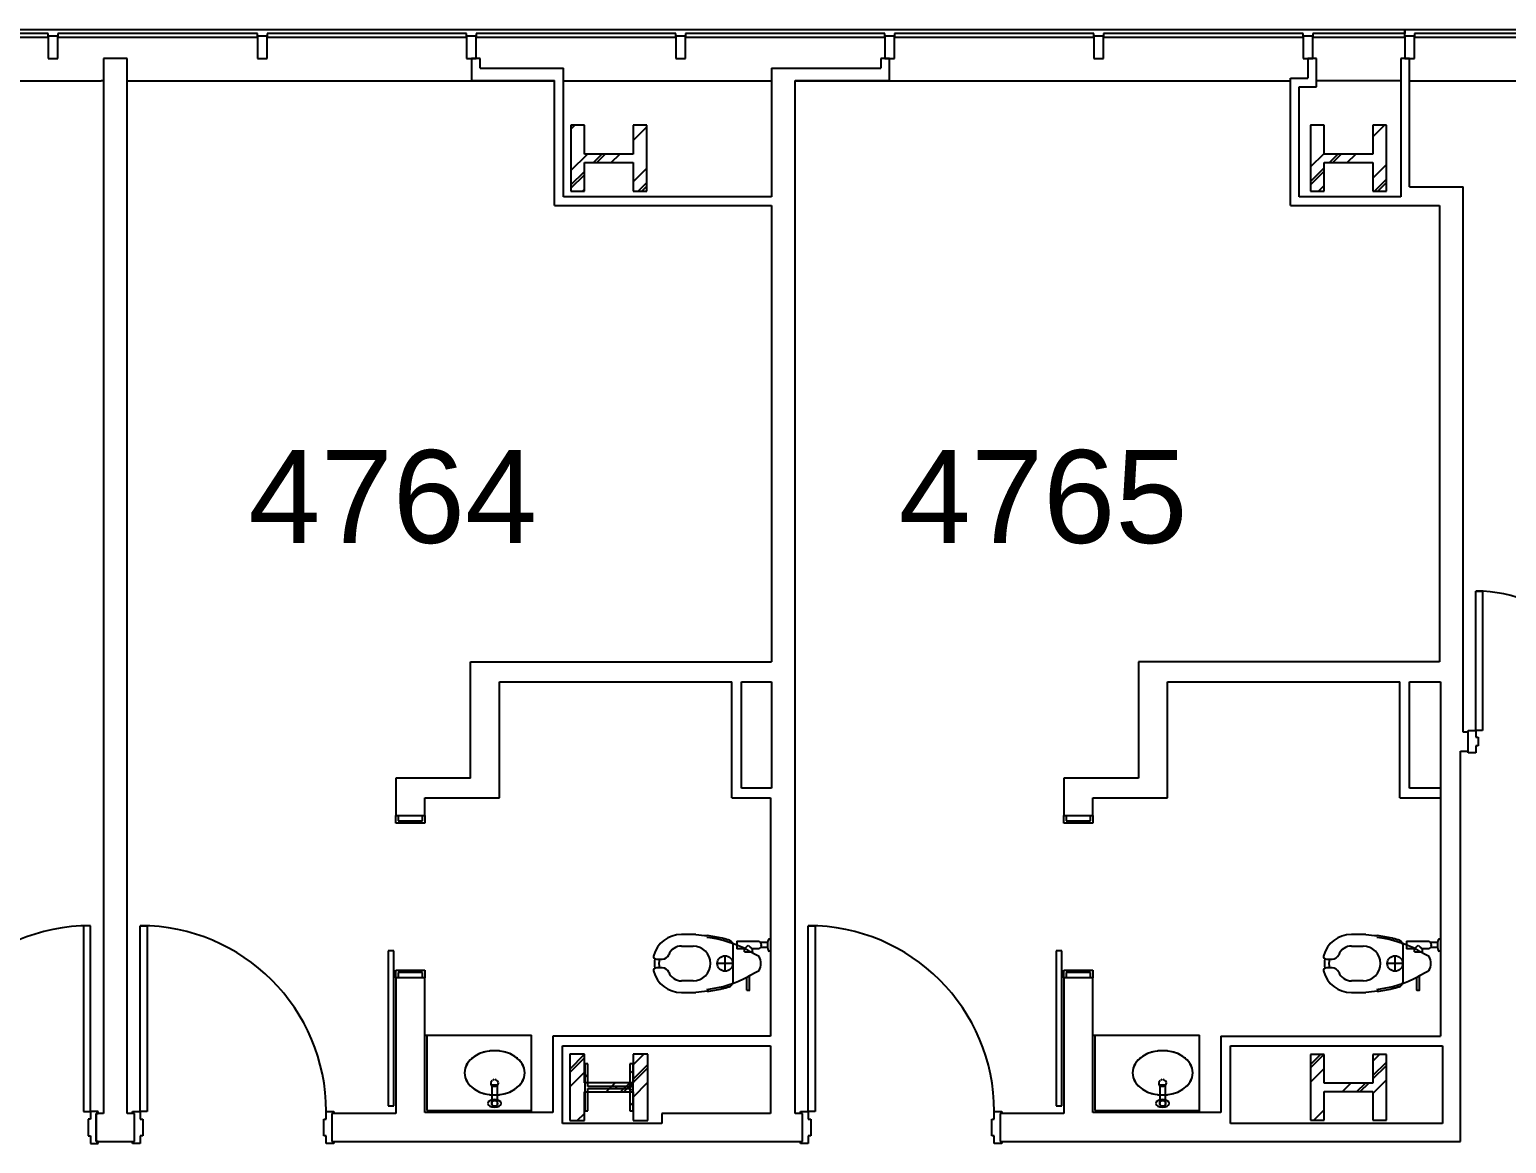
# Model space of a CAD drawing. Header units: inches. Extents: x -1050 to 5570, y -48 to 4302.
# Drawn here: x 1681.2 to 2062.6, y 3964.6 to 4252.3 of the extents above; entities that cross this region are included whole.
import ezdxf

# ---------------------------------------------------------------- set-up
doc = ezdxf.new("R2010")
doc.units = ezdxf.units.IN
doc.header["$LTSCALE"] = 98
doc.header["$MEASUREMENT"] = 0
for name, color, linetype in [('A-ANNO-ROOM', 4, 'CONTINUOUS'), ('A-COLS', 5, 'CONTINUOUS'), ('A-DOOR', 2, 'CONTINUOUS'), ('A-FLOR-PFIX', 2, 'CONTINUOUS'), ('A-GLAZ', 2, 'CONTINUOUS'), ('A-WALL-FULL', 6, 'CONTINUOUS')]:
    doc.layers.add(name, color=color, linetype=linetype)
doc.styles.add('Arial', font='arial.ttf')

msp = doc.modelspace()

# ---------------------------------------------------------------- linework, layer by layer
at = {"layer": 'A-COLS'}
for p, q in [((1824.53, 4227.58), (1821.03, 4227.58)), ((1821.03, 4227.58), (1821.03, 4210.58)), ((1821.03, 4226.58), (1822.03, 4227.58)), ((1824.53, 4220.17), (1824.53, 4227.58)), ((1837.13, 4227.41), (1837.3, 4227.58)), ((1840.63, 4227.58), (1837.13, 4227.58)), ((1837.13, 4227.58), (1837.13, 4220.17)), ((1837.13, 4223.67), (1840.63, 4227.17)), ((1840.63, 4210.58), (1840.63, 4227.58)), ((2015.53, 4227.58), (2012.03, 4227.58)), ((2012.03, 4227.58), (2012.03, 4210.58)), ((2012.03, 4227.51), (2012.1, 4227.58)), ((2015.53, 4220.17), (2015.53, 4227.58)), ((2031.63, 4227.58), (2028.13, 4227.58)), ((2028.13, 4227.58), (2028.13, 4220.17)), ((2028.13, 4224.6), (2031.1, 4227.58)), ((2031.63, 4210.58), (2031.63, 4227.58)), ((1821.03, 4215.91), (1825.29, 4220.17)), ((1837.13, 4220.17), (1824.53, 4220.17)), ((1826.83, 4217.98), (1829.02, 4220.17)), ((1827.7, 4217.98), (1829.89, 4220.17)), ((1831.44, 4217.98), (1833.63, 4220.17)), ((2012.03, 4216.84), (2015.53, 4220.34)), ((2028.13, 4220.17), (2015.53, 4220.17)), ((2016.9, 4217.98), (2019.09, 4220.17)), ((2017.77, 4217.98), (2019.96, 4220.17)), ((2021.51, 4217.98), (2023.7, 4220.17)), ((1821.03, 4212.18), (1824.53, 4215.68)), ((1821.03, 4211.31), (1824.53, 4214.81)), ((1824.53, 4210.58), (1824.53, 4217.98)), ((1824.53, 4217.98), (1837.13, 4217.98)), ((1837.13, 4217.98), (1837.13, 4210.58)), ((1837.13, 4213.01), (1840.63, 4216.51)), ((2012.03, 4213.11), (2015.53, 4216.61)), ((2012.03, 4212.24), (2015.53, 4215.74)), ((2015.53, 4210.58), (2015.53, 4217.98)), ((2015.53, 4217.98), (2028.13, 4217.98)), ((2028.13, 4217.98), (2028.13, 4210.58)), ((2028.13, 4213.94), (2031.63, 4217.44)), ((1821.03, 4210.58), (1824.53, 4210.58)), ((1824.03, 4210.58), (1824.53, 4211.07)), ((1837.13, 4210.58), (1840.63, 4210.58)), ((1838.43, 4210.58), (1840.63, 4212.77)), ((1839.3, 4210.58), (1840.63, 4211.9)), ((2012.03, 4210.58), (2015.53, 4210.58)), ((2014.1, 4210.58), (2015.53, 4212)), ((2028.13, 4210.58), (2031.63, 4210.58)), ((2028.5, 4210.58), (2031.63, 4213.7)), ((2029.38, 4210.58), (2031.63, 4212.83)), ((1820.73, 3987.53), (1820.87, 3987.68)), ((1824.55, 3987.68), (1820.73, 3987.68)), ((1820.73, 3987.68), (1820.73, 3970.48)), ((1820.73, 3983.79), (1824.55, 3987.61)), ((1820.73, 3982.92), (1824.55, 3986.74)), ((1824.55, 3980.27), (1824.55, 3987.68)), ((1837.11, 3984.9), (1839.88, 3987.68)), ((1840.93, 3987.68), (1837.11, 3987.68)), ((1837.11, 3987.68), (1837.11, 3980.27)), ((1840.93, 3970.48), (1840.93, 3987.68)), ((2012.03, 3984.15), (2015.45, 3987.58)), ((2015.53, 3987.58), (2012.03, 3987.58)), ((2012.03, 3987.58), (2012.03, 3970.58)), ((2012.03, 3985.02), (2014.58, 3987.58)), ((2015.53, 3980.17), (2015.53, 3987.58)), ((2028.13, 3985.85), (2029.85, 3987.58)), ((2031.63, 3987.58), (2028.13, 3987.58)), ((2028.13, 3987.58), (2028.13, 3980.17)), ((2028.13, 3982.12), (2031.63, 3985.62)), ((2031.63, 3970.58), (2031.63, 3987.58)), ((1820.73, 3979.19), (1824.55, 3983.01)), ((1825.39, 3985.13), (1824.58, 3985.13)), ((1824.58, 3985.13), (1824.58, 3973.03)), ((1825.39, 3982.45), (1824.58, 3981.64)), ((1825.39, 3979.33), (1825.39, 3985.13)), ((1837.08, 3985.13), (1836.27, 3985.13)), ((1836.27, 3985.13), (1836.27, 3979.33)), ((1837.08, 3983.47), (1836.27, 3982.66)), ((1837.08, 3973.03), (1837.08, 3985.13)), ((1837.11, 3981.17), (1840.93, 3984.99)), ((1837.11, 3980.29), (1840.93, 3984.12)), ((2012.03, 3980.42), (2015.53, 3983.92)), ((2028.13, 3981.25), (2031.63, 3984.75)), ((1837.11, 3980.27), (1824.55, 3980.27)), ((1824.55, 3970.48), (1824.55, 3977.89)), ((1824.55, 3977.89), (1837.11, 3977.89)), ((1836.27, 3979.33), (1825.39, 3979.33)), ((1825.39, 3973.03), (1825.39, 3978.82)), ((1825.39, 3978.82), (1836.27, 3978.82)), ((1830.09, 3977.89), (1832.47, 3980.27)), ((1832.94, 3979.33), (1832.42, 3978.82)), ((1833.83, 3977.89), (1836.21, 3980.27)), ((1834.7, 3977.89), (1837.08, 3980.27)), ((1837.08, 3979.74), (1836.16, 3978.82)), ((1837.08, 3978.87), (1836.27, 3978.06)), ((1836.27, 3978.82), (1836.27, 3973.03)), ((1837.11, 3976.56), (1840.93, 3980.38)), ((1837.11, 3977.89), (1837.11, 3970.48)), ((2028.13, 3980.17), (2015.53, 3980.17)), ((2015.53, 3970.58), (2015.53, 3977.98)), ((2015.53, 3977.98), (2028.13, 3977.98)), ((2020.26, 3977.98), (2022.45, 3980.17)), ((2023.99, 3977.98), (2026.18, 3980.17)), ((2024.86, 3977.98), (2027.06, 3980.17)), ((2028.13, 3977.51), (2031.63, 3981.01)), ((2028.13, 3977.98), (2028.13, 3970.58)), ((1837.08, 3975.13), (1836.27, 3974.32)), ((1820.73, 3970.48), (1824.55, 3970.48)), ((1822.68, 3970.48), (1824.55, 3972.34)), ((1824.58, 3973.03), (1825.39, 3973.03)), ((1836.27, 3973.03), (1837.08, 3973.03)), ((1837.11, 3970.48), (1840.93, 3970.48)), ((2012.03, 3970.58), (2015.53, 3970.58)), ((2012.85, 3970.58), (2015.53, 3973.25)), ((2028.13, 3970.58), (2031.63, 3970.58))]:
    msp.add_line(p, q, dxfattribs=at)
at = {"layer": 'A-DOOR'}
for p, q in [((2054.7, 4107.26), (2056.45, 4107.26)), ((2054.7, 4071.26), (2054.7, 4107.26)), ((2056.45, 4107.26), (2056.45, 4071.26)), ((2052.7, 4071.26), (2054.7, 4071.26)), ((2052.7, 4065.51), (2052.7, 4071.26)), ((2056.45, 4071.26), (2054.7, 4071.26)), ((2054.7, 4071.26), (2054.7, 4069.51)), ((2054.7, 4069.51), (2055.33, 4069.51)), ((2055.33, 4069.51), (2055.33, 4067.26)), ((2054.7, 4065.51), (2052.7, 4065.51)), ((2054.7, 4067.26), (2054.7, 4065.51)), ((2055.33, 4067.26), (2054.7, 4067.26)), ((1775.83, 4049.33), (1776.45, 4049.33)), ((1775.83, 4047.33), (1775.83, 4049.33)), ((1783.33, 4047.33), (1775.83, 4047.33)), ((1776.45, 4049.33), (1776.45, 4047.95)), ((1776.45, 4047.95), (1782.7, 4047.95)), ((1782.7, 4049.33), (1783.33, 4049.33)), ((1782.7, 4047.95), (1782.7, 4049.33)), ((1783.33, 4049.33), (1783.33, 4047.33)), ((1948.33, 4049.33), (1948.95, 4049.33)), ((1948.33, 4047.33), (1948.33, 4049.33)), ((1955.83, 4047.33), (1948.33, 4047.33)), ((1948.95, 4049.33), (1948.95, 4047.95)), ((1948.95, 4047.95), (1955.2, 4047.95)), ((1955.2, 4049.33), (1955.83, 4049.33)), ((1955.2, 4047.95), (1955.2, 4049.33)), ((1955.83, 4049.33), (1955.83, 4047.33)), ((1695.2, 4020.83), (1695.2, 3972.83)), ((1696.95, 4020.83), (1695.2, 4020.83)), ((1696.95, 3972.83), (1696.95, 4020.83)), ((1709.83, 4020.83), (1711.58, 4020.83)), ((1709.83, 3972.83), (1709.83, 4020.83)), ((1711.58, 4020.83), (1711.58, 3972.83)), ((1882.33, 4020.83), (1884.08, 4020.83)), ((1882.33, 3972.83), (1882.33, 4020.83)), ((1884.08, 4020.83), (1884.08, 3972.83)), ((1775.33, 4014.33), (1773.83, 4014.33)), ((1773.83, 4014.33), (1773.83, 3974.33)), ((1775.33, 3974.33), (1775.33, 4014.33)), ((1947.83, 4014.33), (1946.33, 4014.33)), ((1946.33, 4014.33), (1946.33, 3974.33)), ((1947.83, 3974.33), (1947.83, 4014.33)), ((1775.83, 4009.33), (1783.33, 4009.33)), ((1775.83, 4007.33), (1775.83, 4009.33)), ((1776.45, 4008.7), (1776.45, 4007.33)), ((1782.7, 4008.7), (1776.45, 4008.7)), ((1782.7, 4007.33), (1782.7, 4008.7)), ((1783.33, 4009.33), (1783.33, 4007.33)), ((1948.33, 4009.33), (1955.83, 4009.33)), ((1948.33, 4007.33), (1948.33, 4009.33)), ((1948.95, 4008.7), (1948.95, 4007.33)), ((1955.2, 4008.7), (1948.95, 4008.7)), ((1955.2, 4007.33), (1955.2, 4008.7)), ((1955.83, 4009.33), (1955.83, 4007.33)), ((1776.45, 4007.33), (1775.83, 4007.33)), ((1783.33, 4007.33), (1782.7, 4007.33)), ((1948.95, 4007.33), (1948.33, 4007.33)), ((1955.83, 4007.33), (1955.2, 4007.33)), ((1773.83, 3974.33), (1775.33, 3974.33)), ((1946.33, 3974.33), (1947.83, 3974.33)), ((1695.2, 3972.83), (1696.95, 3972.83)), ((1696.95, 3970.89), (1696.33, 3970.89)), ((1696.33, 3970.89), (1696.33, 3966.51)), ((1698.95, 3972.83), (1696.95, 3972.83)), ((1696.95, 3972.83), (1696.95, 3970.89)), ((1698.45, 3965.08), (1698.45, 3972.33)), ((1698.45, 3972.33), (1698.95, 3972.33)), ((1698.95, 3972.33), (1698.95, 3972.83)), ((1707.83, 3972.83), (1709.83, 3972.83)), ((1707.83, 3972.33), (1707.83, 3972.83)), ((1708.33, 3972.33), (1707.83, 3972.33)), ((1708.33, 3965.08), (1708.33, 3972.33)), ((1711.58, 3972.83), (1709.83, 3972.83)), ((1709.83, 3972.83), (1709.83, 3970.89)), ((1709.83, 3970.89), (1710.45, 3970.89)), ((1710.45, 3970.89), (1710.45, 3966.51)), ((1757.2, 3970.89), (1757.83, 3970.89)), ((1757.2, 3966.51), (1757.2, 3970.89)), ((1757.83, 3972.83), (1759.83, 3972.83)), ((1757.83, 3970.89), (1757.83, 3972.83)), ((1759.33, 3972.33), (1759.33, 3965.08)), ((1759.83, 3972.33), (1759.33, 3972.33)), ((1759.83, 3972.83), (1759.83, 3972.33)), ((1880.33, 3972.83), (1882.33, 3972.83)), ((1880.33, 3972.33), (1880.33, 3972.83)), ((1880.83, 3972.33), (1880.33, 3972.33)), ((1880.83, 3965.08), (1880.83, 3972.33)), ((1884.08, 3972.83), (1882.33, 3972.83)), ((1882.33, 3972.83), (1882.33, 3970.89)), ((1882.33, 3970.89), (1882.95, 3970.89)), ((1882.95, 3970.89), (1882.95, 3966.51)), ((1929.7, 3970.89), (1930.33, 3970.89)), ((1929.7, 3966.51), (1929.7, 3970.89)), ((1930.33, 3972.83), (1932.33, 3972.83)), ((1930.33, 3970.89), (1930.33, 3972.83)), ((1931.83, 3972.33), (1931.83, 3965.08)), ((1932.33, 3972.33), (1931.83, 3972.33)), ((1932.33, 3972.83), (1932.33, 3972.33)), ((1696.33, 3966.51), (1696.95, 3966.51)), ((1696.95, 3966.51), (1696.95, 3964.58)), ((1709.83, 3966.51), (1709.83, 3964.58)), ((1710.45, 3966.51), (1709.83, 3966.51)), ((1757.83, 3966.51), (1757.2, 3966.51)), ((1757.83, 3964.58), (1757.83, 3966.51)), ((1882.33, 3966.51), (1882.33, 3964.58)), ((1882.95, 3966.51), (1882.33, 3966.51)), ((1930.33, 3966.51), (1929.7, 3966.51)), ((1930.33, 3964.58), (1930.33, 3966.51)), ((1696.95, 3964.58), (1698.95, 3964.58)), ((1698.95, 3965.08), (1698.45, 3965.08)), ((1698.95, 3964.58), (1698.95, 3965.08)), ((1707.83, 3965.08), (1708.33, 3965.08)), ((1707.83, 3964.58), (1707.83, 3965.08)), ((1709.83, 3964.58), (1707.83, 3964.58)), ((1759.83, 3964.58), (1757.83, 3964.58)), ((1759.33, 3965.08), (1759.83, 3965.08)), ((1759.83, 3965.08), (1759.83, 3964.58)), ((1880.33, 3965.08), (1880.83, 3965.08)), ((1880.33, 3964.58), (1880.33, 3965.08)), ((1882.33, 3964.58), (1880.33, 3964.58)), ((1932.33, 3964.58), (1930.33, 3964.58)), ((1931.83, 3965.08), (1932.33, 3965.08)), ((1932.33, 3965.08), (1932.33, 3964.58))]:
    msp.add_line(p, q, dxfattribs=at)
for centre, radius, start, end in [((2054.7, 4071.26), 36, 0, 90), ((1696.95, 3972.83), 48, 90, 180), ((1696.95, 3972.83), 48, 90, 180), ((1709.83, 3972.83), 48, 0, 90), ((1709.83, 3972.83), 48, 0, 90), ((1882.33, 3972.83), 48, 0, 90), ((1882.33, 3972.83), 48, 0, 90)]:
    msp.add_arc(centre, radius, start, end, dxfattribs=at)
at = {"layer": 'A-FLOR-PFIX'}
for p, q in [((1853.31, 4018.57), (1849.58, 4018.57)), ((1863.83, 4016.82), (1869.58, 4016.82)), ((1863.83, 4016.82), (1863.83, 4016.53)), ((1863.83, 4016.53), (1863.83, 4016.08)), ((1863.83, 4016.08), (1863.83, 4015.82)), ((1871.83, 4016.45), (1870.01, 4016.45)), ((1871.83, 4016.45), (1871.83, 4015.2)), ((1872.58, 4017.38), (1872.22, 4017.38)), ((2026.31, 4018.57), (2022.58, 4018.57)), ((2036.83, 4016.82), (2042.58, 4016.82)), ((2036.83, 4016.82), (2036.83, 4016.53)), ((2036.83, 4016.53), (2036.83, 4016.08)), ((2036.83, 4016.08), (2036.83, 4015.82)), ((2044.83, 4016.45), (2043.01, 4016.45)), ((2044.83, 4016.45), (2044.83, 4015.2)), ((2045.58, 4017.38), (2045.22, 4017.38)), ((1843.12, 4012.21), (1844.62, 4012.21)), ((1849.58, 4015.57), (1852.58, 4015.57)), ((1860.83, 4009.07), (1860.83, 4013.07)), ((1862.93, 4006.51), (1862.93, 4015.64)), ((1863.83, 4015.82), (1863.83, 4015.57)), ((1863.83, 4015.57), (1863.83, 4015.32)), ((1863.83, 4015.32), (1863.83, 4014.96)), ((1863.83, 4014.96), (1863.83, 4014.82)), ((1865.83, 4014.82), (1863.83, 4014.82)), ((1865.83, 4014.07), (1865.83, 4014.82)), ((1865.83, 4014.07), (1866.12, 4014.07)), ((1866.12, 4014.07), (1866.33, 4014.07)), ((1866.33, 4014.07), (1866.57, 4014.07)), ((1866.57, 4014.07), (1867.09, 4014.07)), ((1866.83, 4014.44), (1869.3, 4013.11)), ((1867.09, 4014.07), (1867.54, 4014.07)), ((1867.54, 4014.07), (1867.69, 4014.07)), ((1867.69, 4014.07), (1867.83, 4014.07)), ((1867.83, 4014.82), (1867.83, 4014.07)), ((1869.58, 4014.82), (1867.83, 4014.82)), ((1867.88, 4014.12), (1867.88, 4013.88)), ((1871.83, 4015.2), (1870.01, 4015.2)), ((1872.58, 4014.27), (1872.22, 4014.27)), ((2016.12, 4012.21), (2017.62, 4012.21)), ((2022.58, 4015.57), (2025.58, 4015.57)), ((2033.83, 4009.07), (2033.83, 4013.07)), ((2035.93, 4006.51), (2035.93, 4015.64)), ((2036.83, 4015.82), (2036.83, 4015.57)), ((2036.83, 4015.57), (2036.83, 4015.32)), ((2036.83, 4015.32), (2036.83, 4014.96)), ((2036.83, 4014.96), (2036.83, 4014.82)), ((2038.83, 4014.82), (2036.83, 4014.82)), ((2038.83, 4014.07), (2038.83, 4014.82)), ((2038.83, 4014.07), (2039.12, 4014.07)), ((2039.12, 4014.07), (2039.33, 4014.07)), ((2039.33, 4014.07), (2039.57, 4014.07)), ((2039.57, 4014.07), (2040.09, 4014.07)), ((2039.83, 4014.44), (2042.3, 4013.11)), ((2040.09, 4014.07), (2040.54, 4014.07)), ((2040.54, 4014.07), (2040.69, 4014.07)), ((2040.69, 4014.07), (2040.83, 4014.07)), ((2040.83, 4014.82), (2040.83, 4014.07)), ((2042.58, 4014.82), (2040.83, 4014.82)), ((2040.88, 4014.12), (2040.88, 4013.88)), ((2044.83, 4015.2), (2043.01, 4015.2)), ((2045.58, 4014.27), (2045.22, 4014.27)), ((1844.62, 4009.93), (1843.12, 4009.93)), ((1862.83, 4011.07), (1858.83, 4011.07)), ((1869.3, 4009.04), (1866.83, 4007.71)), ((2017.62, 4009.93), (2016.12, 4009.93)), ((2035.83, 4011.07), (2031.83, 4011.07)), ((2042.3, 4009.04), (2039.83, 4007.71)), ((1852.58, 4006.57), (1849.58, 4006.57)), ((1866.47, 4004.21), (1866.47, 4007.36)), ((1867.18, 4004.21), (1867.18, 4007.36)), ((1867.44, 4007.98), (1867.33, 4007.98)), ((2025.58, 4006.57), (2022.58, 4006.57)), ((2039.47, 4004.21), (2039.47, 4007.36)), ((2040.18, 4004.21), (2040.18, 4007.36)), ((2040.44, 4007.98), (2040.33, 4007.98)), ((1849.58, 4003.57), (1853.31, 4003.57)), ((1867.1, 4004.12), (1866.55, 4004.12)), ((2022.58, 4003.57), (2026.31, 4003.57)), ((2040.1, 4004.12), (2039.55, 4004.12)), ((1783.33, 3992.58), (1810.83, 3992.58)), ((1783.83, 3992.58), (1783.83, 3973.08)), ((1810.83, 3972.58), (1810.83, 3992.58)), ((1955.83, 3992.58), (1983.33, 3992.58)), ((1956.33, 3992.58), (1956.33, 3973.08)), ((1983.33, 3972.58), (1983.33, 3992.58)), ((1795.03, 3986.19), (1794.22, 3985.15)), ((1796.12, 3987.08), (1795.03, 3986.19)), ((1797.44, 3987.78), (1796.12, 3987.08)), ((1798.92, 3988.27), (1797.44, 3987.78)), ((1800.51, 3988.51), (1798.92, 3988.27)), ((1802.14, 3988.51), (1800.51, 3988.51)), ((1803.73, 3988.27), (1802.14, 3988.51)), ((1805.22, 3987.78), (1803.73, 3988.27)), ((1806.53, 3987.08), (1805.22, 3987.78)), ((1807.62, 3986.19), (1806.53, 3987.08)), ((1808.44, 3985.15), (1807.62, 3986.19)), ((1967.53, 3986.19), (1966.72, 3985.15)), ((1968.62, 3987.08), (1967.53, 3986.19)), ((1969.94, 3987.78), (1968.62, 3987.08)), ((1971.42, 3988.27), (1969.94, 3987.78)), ((1973.01, 3988.51), (1971.42, 3988.27)), ((1974.64, 3988.51), (1973.01, 3988.51)), ((1976.23, 3988.27), (1974.64, 3988.51)), ((1977.72, 3987.78), (1976.23, 3988.27)), ((1979.03, 3987.08), (1977.72, 3987.78)), ((1980.12, 3986.19), (1979.03, 3987.08)), ((1980.94, 3985.15), (1980.12, 3986.19)), ((1793.72, 3984.02), (1793.55, 3982.83)), ((1793.55, 3982.83), (1793.72, 3981.64)), ((1793.77, 3984.19), (1793.7, 3983.95)), ((1794.22, 3985.15), (1793.72, 3984.02)), ((1793.72, 3981.64), (1794.22, 3980.5)), ((1808.94, 3984.02), (1808.44, 3985.15)), ((1808.44, 3980.5), (1808.94, 3981.64)), ((1808.96, 3983.95), (1808.88, 3984.19)), ((1809.11, 3982.83), (1808.94, 3984.02)), ((1808.94, 3981.64), (1809.11, 3982.83)), ((1966.22, 3984.02), (1966.05, 3982.83)), ((1966.05, 3982.83), (1966.22, 3981.64)), ((1966.27, 3984.19), (1966.2, 3983.95)), ((1966.72, 3985.15), (1966.22, 3984.02)), ((1966.22, 3981.64), (1966.72, 3980.5)), ((1981.44, 3984.02), (1980.94, 3985.15)), ((1980.94, 3980.5), (1981.44, 3981.64)), ((1981.46, 3983.95), (1981.38, 3984.19)), ((1981.61, 3982.83), (1981.44, 3984.02)), ((1981.44, 3981.64), (1981.61, 3982.83)), ((1794.22, 3980.5), (1795.03, 3979.47)), ((1795.03, 3979.47), (1796.12, 3978.58)), ((1796.12, 3978.58), (1797.44, 3977.87)), ((1797.44, 3977.87), (1798.92, 3977.39)), ((1800.65, 3980.81), (1800.37, 3980.33)), ((1800.37, 3980.33), (1800.37, 3979.85)), ((1800.37, 3979.85), (1800.55, 3979.5)), ((1800.55, 3979.5), (1800.72, 3979.37)), ((1800.58, 3979.68), (1800.58, 3974.93)), ((1802.08, 3979.68), (1800.58, 3979.68)), ((1800.72, 3979.37), (1801.64, 3979.38)), ((1801.64, 3979.38), (1802.16, 3979.73)), ((1802.08, 3974.93), (1802.08, 3979.68)), ((1802.16, 3979.73), (1802.32, 3980.14)), ((1802.32, 3980.14), (1802.31, 3980.29)), ((1803.73, 3977.39), (1805.22, 3977.87)), ((1805.22, 3977.87), (1806.53, 3978.58)), ((1806.53, 3978.58), (1807.62, 3979.47)), ((1807.62, 3979.47), (1808.44, 3980.5)), ((1966.72, 3980.5), (1967.53, 3979.47)), ((1967.53, 3979.47), (1968.62, 3978.58)), ((1968.62, 3978.58), (1969.94, 3977.87)), ((1969.94, 3977.87), (1971.42, 3977.39)), ((1973.15, 3980.81), (1972.87, 3980.33)), ((1972.87, 3980.33), (1972.87, 3979.85)), ((1972.87, 3979.85), (1973.05, 3979.5)), ((1973.05, 3979.5), (1973.22, 3979.37)), ((1973.08, 3979.68), (1973.08, 3974.93)), ((1974.58, 3979.68), (1973.08, 3979.68)), ((1973.22, 3979.37), (1974.14, 3979.38)), ((1974.14, 3979.38), (1974.66, 3979.73)), ((1974.58, 3974.93), (1974.58, 3979.68)), ((1974.66, 3979.73), (1974.82, 3980.14)), ((1974.82, 3980.14), (1974.81, 3980.29)), ((1976.23, 3977.39), (1977.72, 3977.87)), ((1977.72, 3977.87), (1979.03, 3978.58)), ((1979.03, 3978.58), (1980.12, 3979.47)), ((1980.12, 3979.47), (1980.94, 3980.5)), ((1798.92, 3977.39), (1800.51, 3977.14)), ((1800.51, 3977.14), (1802.14, 3977.14)), ((1802.14, 3977.14), (1803.73, 3977.39)), ((1971.42, 3977.39), (1973.01, 3977.14)), ((1973.01, 3977.14), (1974.64, 3977.14)), ((1974.64, 3977.14), (1976.23, 3977.39)), ((1783.83, 3973.08), (1810.83, 3973.08)), ((1956.33, 3973.08), (1983.33, 3973.08))]:
    msp.add_line(p, q, dxfattribs=at)
for centre, radius in [((1860.83, 4011.07), 2), ((2033.83, 4011.07), 2), ((1801.33, 3974.93), 0.75), ((1973.83, 3974.93), 0.75)]:
    msp.add_circle(centre, radius, dxfattribs=at)
for centre, radius, start, end in [((1849.58, 4011.07), 7.5, 90, 165.1121), ((1883.15, 4277), 260.14, 263.4139, 264.0565), ((1852.96, 3988.65), 29.29, 61.7358, 83.7352), ((1852.96, 3988.65), 29.79, 76.1737, 83.7352), ((1869.09, 4015.82), 1.12, 296.4379, 63.6536), ((1874.19, 4016.45), 2.36, 163.2822, 180), ((1872.27, 4017.03), 0.358, 98.7178, 163.2822), ((2022.58, 4011.07), 7.5, 90, 165.1121), ((2056.15, 4277), 260.14, 263.4139, 264.0565), ((2025.96, 3988.65), 29.29, 61.7358, 83.7352), ((2025.96, 3988.65), 29.79, 76.1737, 83.7352), ((2042.09, 4015.82), 1.12, 296.4379, 63.6536), ((2047.19, 4016.45), 2.36, 163.2822, 180), ((2045.27, 4017.03), 0.358, 98.7178, 163.2822), ((1843.12, 4013), 0.787, 180, 270), ((1849.58, 4011.07), 7, 169.5998, 190.4002), ((1850.21, 4011.07), 6.45, 169.8161, 190.1839), ((1844.62, 4014.01), 1.79, 270, 338.2237), ((1849.58, 4012.03), 3.55, 90, 158.2237), ((1852.58, 4011.07), 4.5, 270, 90), ((1867.64, 4013.89), 0.33, 42.7576, 54.9981), ((1868.83, 4012.23), 1, 39.032, 61.7358), ((1866.4, 4011.08), 3.67, 330.7, 29.1134), ((1874.19, 4015.2), 2.36, 180, 196.7178), ((1872.27, 4014.62), 0.358, 196.7178, 261.2822), ((2016.12, 4013), 0.787, 180, 270), ((2022.58, 4011.07), 7, 169.5998, 190.4002), ((2023.21, 4011.07), 6.45, 169.8161, 190.1839), ((2017.62, 4014.01), 1.79, 270, 338.2237), ((2022.58, 4012.03), 3.55, 90, 158.2237), ((2025.58, 4011.07), 4.5, 270, 90), ((2040.64, 4013.89), 0.33, 42.7576, 54.9981), ((2041.83, 4012.23), 1, 39.032, 61.7358), ((2039.4, 4011.08), 3.67, 330.7, 29.1134), ((2047.19, 4015.2), 2.36, 180, 196.7178), ((2045.27, 4014.62), 0.358, 196.7178, 261.2822), ((1843.12, 4009.15), 0.787, 90, 180), ((1849.58, 4011.07), 7.5, 194.8879, 270), ((1844.62, 4008.14), 1.79, 21.7763, 90), ((1849.58, 4010.12), 3.55, 201.7763, 270), ((1868.83, 4009.92), 1, 298.2642, 320.4406), ((2016.12, 4009.15), 0.787, 90, 180), ((2022.58, 4011.07), 7.5, 194.8879, 270), ((2017.62, 4008.14), 1.79, 21.7763, 90), ((2022.58, 4010.12), 3.55, 201.7763, 270), ((2041.83, 4009.92), 1, 298.2642, 320.4406), ((1852.96, 4033.5), 29.29, 276.2648, 298.2642), ((1852.96, 4033.5), 29.79, 276.2648, 283.8263), ((1866.65, 4007.36), 0.173, 122.9352, 178.9352), ((1866.44, 4007.6), 0.149, 318.6602, 357.6747), ((1867.22, 4007.6), 0.149, 138.6602, 221.3398), ((1866.67, 4008.08), 0.58, 318.6602, 343.1119), ((1867.01, 4007.36), 0.173, 1.0648, 57.0648), ((1867.18, 4008.39), 0.488, 301.6888, 324.2592), ((2025.96, 4033.5), 29.29, 276.2648, 298.2642), ((2025.96, 4033.5), 29.79, 276.2648, 283.8263), ((2039.65, 4007.36), 0.173, 122.9352, 178.9352), ((2039.44, 4007.6), 0.149, 318.6602, 357.6747), ((2040.22, 4007.6), 0.149, 138.6602, 221.3398), ((2039.67, 4008.08), 0.58, 318.6602, 343.1119), ((2040.01, 4007.36), 0.173, 1.0648, 57.0648), ((2040.18, 4008.39), 0.488, 301.6888, 324.2592), ((1883.15, 3745.15), 260.14, 95.9435, 96.5861), ((1866.59, 4004.23), 0.116, 186.3864, 251.6136), ((1867.07, 4004.23), 0.116, 288.3864, 353.6136), ((2056.15, 3745.15), 260.14, 95.9435, 96.5861), ((2039.59, 4004.23), 0.116, 186.3864, 251.6136), ((2040.07, 4004.23), 0.116, 288.3864, 353.6136), ((1801.33, 3980.08), 1, 99.0001, 117.5611), ((1801.33, 3980.08), 1, 18, 88.5147), ((1973.83, 3980.08), 1, 99.0001, 117.5611), ((1973.83, 3980.08), 1, 18, 88.5147)]:
    msp.add_arc(centre, radius, start, end, dxfattribs=at)
at = {"layer": 'A-FLOR-PFIX', "extrusion": (0, 0, -1)}
for centre in [(1867.68, 4013.06), (2040.68, 4013.06)]:
    msp.add_ellipse(centre, major_axis=(0, 1.12), ratio=0.5, start_param=0.260484, end_param=0.3552, dxfattribs=at)
for centre in [(1801.29, 3974.92), (1973.79, 3974.92)]:
    msp.add_ellipse(centre, major_axis=(-1.75, 0), ratio=0.571429, dxfattribs=at)
at = {"layer": 'A-FLOR-PFIX'}
for points in [[(1861.88, 4017.07), (1861.59, 4017.16), (1860.99, 4017.34), (1860.38, 4017.5), (1860.08, 4017.57)], [(2034.88, 4017.07), (2034.59, 4017.16), (2033.99, 4017.34), (2033.38, 4017.5), (2033.08, 4017.57)], [(1866.45, 4015.44), (1866.51, 4015.51), (1866.57, 4015.57), (1866.64, 4015.63)], [(1866.64, 4015.63), (1866.7, 4015.7), (1866.76, 4015.76), (1866.83, 4015.82)], [(1866.83, 4015.82), (1866.88, 4015.77), (1866.94, 4015.71), (1867, 4015.66)], [(1867, 4015.66), (1867.05, 4015.6), (1867.11, 4015.55), (1867.16, 4015.49)], [(1867.8, 4014.85), (1867.81, 4014.84), (1867.82, 4014.83), (1867.83, 4014.82), (1867.83, 4014.82)], [(2039.45, 4015.44), (2039.51, 4015.51), (2039.57, 4015.57), (2039.64, 4015.63)], [(2039.64, 4015.63), (2039.7, 4015.7), (2039.76, 4015.76), (2039.83, 4015.82)], [(2039.83, 4015.82), (2039.88, 4015.77), (2039.94, 4015.71), (2040, 4015.66)], [(2040, 4015.66), (2040.05, 4015.6), (2040.11, 4015.55), (2040.16, 4015.49)], [(2040.8, 4014.85), (2040.81, 4014.84), (2040.82, 4014.83), (2040.83, 4014.82), (2040.83, 4014.82)], [(1860.08, 4004.58), (1860.38, 4004.65), (1860.99, 4004.81), (1861.59, 4004.99), (1861.88, 4005.08)], [(2033.08, 4004.58), (2033.38, 4004.65), (2033.99, 4004.81), (2034.59, 4004.99), (2034.88, 4005.08)]]:
    msp.add_open_spline(points, degree=3, dxfattribs=at)
for points, knots in [([(1862.93, 4015.64), (1862.93, 4015.76), (1862.91, 4015.96), (1862.83, 4016.2), (1862.75, 4016.36), (1862.67, 4016.49), (1862.6, 4016.58), (1862.53, 4016.66), (1862.47, 4016.72), (1862.38, 4016.8), (1862.26, 4016.89), (1862.1, 4016.98), (1861.97, 4017.04), (1861.88, 4017.07)], [0, 0, 0, 0, 0.2, 0.3, 0.4, 0.475, 0.55, 0.5875, 0.625, 0.7, 0.775, 0.85, 1, 1, 1, 1]), ([(2035.93, 4015.64), (2035.93, 4015.76), (2035.91, 4015.96), (2035.83, 4016.2), (2035.75, 4016.36), (2035.67, 4016.49), (2035.6, 4016.58), (2035.53, 4016.66), (2035.47, 4016.72), (2035.38, 4016.8), (2035.26, 4016.89), (2035.1, 4016.98), (2034.97, 4017.04), (2034.88, 4017.07)], [0, 0, 0, 0, 0.2, 0.3, 0.4, 0.475, 0.55, 0.5875, 0.625, 0.7, 0.775, 0.85, 1, 1, 1, 1]), ([(1865.83, 4014.82), (1865.83, 4014.83), (1865.83, 4014.83), (1865.85, 4014.84), (1865.86, 4014.86), (1865.88, 4014.88), (1865.91, 4014.9), (1865.93, 4014.93), (1865.96, 4014.96), (1865.99, 4014.99), (1866.03, 4015.02), (1866.07, 4015.06), (1866.09, 4015.09), (1866.1, 4015.1)], [0, 0, 0, 0, 0.0714286, 0.1071429, 0.1428571, 0.1785714, 0.2142857, 0.25, 0.2857143, 0.3214286, 0.3571429, 0.3928571, 0.4285713, 0.4285713, 0.4285713, 0.4285713]), ([(1866.1, 4015.1), (1866.12, 4015.11), (1866.14, 4015.14), (1866.2, 4015.19), (1866.24, 4015.24), (1866.27, 4015.26)], [0.4285714, 0.4285714, 0.4285714, 0.4285714, 0.4642857, 0.5, 0.5714284, 0.5714284, 0.5714284, 0.5714284]), ([(1866.27, 4015.26), (1866.28, 4015.28), (1866.31, 4015.31), (1866.37, 4015.37), (1866.42, 4015.41), (1866.45, 4015.44)], [0.5714286, 0.5714286, 0.5714286, 0.5714286, 0.6071429, 0.6428571, 0.7142855, 0.7142855, 0.7142855, 0.7142855]), ([(1867.16, 4015.49), (1867.19, 4015.46), (1867.24, 4015.41), (1867.3, 4015.36), (1867.32, 4015.33)], [0.25, 0.25, 0.25, 0.25, 0.3125, 0.375, 0.375, 0.375, 0.375]), ([(1867.32, 4015.33), (1867.35, 4015.3), (1867.39, 4015.27), (1867.44, 4015.22), (1867.46, 4015.19), (1867.47, 4015.18)], [0.375, 0.375, 0.375, 0.375, 0.4375, 0.46875, 0.5, 0.5, 0.5, 0.5]), ([(1867.47, 4015.18), (1867.49, 4015.17), (1867.51, 4015.14), (1867.54, 4015.11), (1867.58, 4015.07), (1867.6, 4015.05), (1867.61, 4015.04)], [0.5000002, 0.5000002, 0.5000002, 0.5000002, 0.53125, 0.5625, 0.59375, 0.625, 0.625, 0.625, 0.625]), ([(1867.61, 4015.04), (1867.62, 4015.03), (1867.64, 4015.01), (1867.67, 4014.98), (1867.7, 4014.95), (1867.72, 4014.93), (1867.75, 4014.91), (1867.77, 4014.88), (1867.79, 4014.86), (1867.8, 4014.85)], [0.625, 0.625, 0.625, 0.625, 0.65625, 0.6875, 0.71875, 0.75, 0.78125, 0.8125, 0.8749999, 0.8749999, 0.8749999, 0.8749999]), ([(2038.83, 4014.82), (2038.83, 4014.83), (2038.83, 4014.83), (2038.85, 4014.84), (2038.86, 4014.86), (2038.88, 4014.88), (2038.91, 4014.9), (2038.93, 4014.93), (2038.96, 4014.96), (2038.99, 4014.99), (2039.03, 4015.02), (2039.07, 4015.06), (2039.09, 4015.09), (2039.1, 4015.1)], [0, 0, 0, 0, 0.0714286, 0.1071429, 0.1428571, 0.1785714, 0.2142857, 0.25, 0.2857143, 0.3214286, 0.3571429, 0.3928571, 0.4285713, 0.4285713, 0.4285713, 0.4285713]), ([(2039.1, 4015.1), (2039.12, 4015.11), (2039.14, 4015.14), (2039.2, 4015.19), (2039.24, 4015.24), (2039.27, 4015.26)], [0.4285714, 0.4285714, 0.4285714, 0.4285714, 0.4642857, 0.5, 0.5714284, 0.5714284, 0.5714284, 0.5714284]), ([(2039.27, 4015.26), (2039.28, 4015.28), (2039.31, 4015.31), (2039.37, 4015.37), (2039.42, 4015.41), (2039.45, 4015.44)], [0.5714286, 0.5714286, 0.5714286, 0.5714286, 0.6071429, 0.6428571, 0.7142855, 0.7142855, 0.7142855, 0.7142855]), ([(2040.16, 4015.49), (2040.19, 4015.46), (2040.24, 4015.41), (2040.3, 4015.36), (2040.32, 4015.33)], [0.25, 0.25, 0.25, 0.25, 0.3125, 0.375, 0.375, 0.375, 0.375]), ([(2040.32, 4015.33), (2040.35, 4015.3), (2040.39, 4015.27), (2040.44, 4015.22), (2040.46, 4015.19), (2040.47, 4015.18)], [0.375, 0.375, 0.375, 0.375, 0.4375, 0.46875, 0.5, 0.5, 0.5, 0.5]), ([(2040.47, 4015.18), (2040.49, 4015.17), (2040.51, 4015.14), (2040.54, 4015.11), (2040.58, 4015.07), (2040.6, 4015.05), (2040.61, 4015.04)], [0.5000002, 0.5000002, 0.5000002, 0.5000002, 0.53125, 0.5625, 0.59375, 0.625, 0.625, 0.625, 0.625]), ([(2040.61, 4015.04), (2040.62, 4015.03), (2040.64, 4015.01), (2040.67, 4014.98), (2040.7, 4014.95), (2040.72, 4014.93), (2040.75, 4014.91), (2040.77, 4014.88), (2040.79, 4014.86), (2040.8, 4014.85)], [0.625, 0.625, 0.625, 0.625, 0.65625, 0.6875, 0.71875, 0.75, 0.78125, 0.8125, 0.8749999, 0.8749999, 0.8749999, 0.8749999]), ([(1861.88, 4005.08), (1862, 4005.12), (1862.17, 4005.2), (1862.38, 4005.34), (1862.52, 4005.47), (1862.64, 4005.62), (1862.78, 4005.83), (1862.9, 4006.13), (1862.93, 4006.38), (1862.93, 4006.51)], [0, 0, 0, 0, 0.2, 0.3, 0.4, 0.5, 0.6, 0.8, 1, 1, 1, 1]), ([(2034.88, 4005.08), (2035, 4005.12), (2035.17, 4005.2), (2035.38, 4005.34), (2035.52, 4005.47), (2035.64, 4005.62), (2035.78, 4005.83), (2035.9, 4006.13), (2035.93, 4006.38), (2035.93, 4006.51)], [0, 0, 0, 0, 0.2, 0.3, 0.4, 0.5, 0.6, 0.8, 1, 1, 1, 1]), ([(1795.14, 3986.28), (1794.86, 3986.02), (1794.58, 3985.67), (1794.32, 3985.31), (1794.28, 3985.26)], [5.6220806, 5.6220806, 5.6220806, 5.6220806, 5.7998634, 5.8343864, 5.8343864, 5.8343864, 5.8343864]), ([(1796.31, 3987.19), (1796, 3987), (1795.71, 3986.79), (1795.45, 3986.57), (1795.45, 3986.57)], [5.4048623, 5.4048623, 5.4048623, 5.4048623, 5.5582024, 5.5583845, 5.5583845, 5.5583845, 5.5583845]), ([(1797.71, 3987.88), (1797.41, 3987.77), (1797.1, 3987.63), (1796.79, 3987.47), (1796.77, 3987.45)], [5.1895316, 5.1895316, 5.1895316, 5.1895316, 5.3165414, 5.3302301, 5.3302301, 5.3302301, 5.3302301]), ([(1799.28, 3988.34), (1799.02, 3988.29), (1798.7, 3988.21), (1798.38, 3988.12), (1798.31, 3988.1)], [4.9749558, 4.9749558, 4.9749558, 4.9749558, 5.0748804, 5.1046577, 5.1046577, 5.1046577, 5.1046577]), ([(1800.95, 3988.54), (1800.76, 3988.53), (1800.44, 3988.51), (1800.11, 3988.48), (1799.99, 3988.46)], [4.7595613, 4.7595613, 4.7595613, 4.7595613, 4.8332195, 4.883074, 4.883074, 4.883074, 4.883074]), ([(1802.67, 3988.46), (1802.54, 3988.48), (1802.22, 3988.51), (1801.89, 3988.53), (1801.7, 3988.54)], [4.541704, 4.541704, 4.541704, 4.541704, 4.5915585, 4.6652167, 4.6652167, 4.6652167, 4.6652167]), ([(1804.35, 3988.1), (1804.27, 3988.12), (1803.96, 3988.21), (1803.63, 3988.29), (1803.38, 3988.34)], [4.3201203, 4.3201203, 4.3201203, 4.3201203, 4.3498975, 4.4498221, 4.4498221, 4.4498221, 4.4498221]), ([(1805.89, 3987.45), (1805.86, 3987.47), (1805.56, 3987.63), (1805.24, 3987.77), (1804.95, 3987.88)], [4.0945479, 4.0945479, 4.0945479, 4.0945479, 4.1082365, 4.2352464, 4.2352464, 4.2352464, 4.2352464]), ([(1807.2, 3986.57), (1807.2, 3986.57), (1806.94, 3986.79), (1806.66, 3987), (1806.35, 3987.19)], [3.8663935, 3.8663935, 3.8663935, 3.8663935, 3.8665756, 4.0199157, 4.0199157, 4.0199157, 4.0199157]), ([(1808.37, 3985.25), (1808.33, 3985.31), (1808.09, 3985.67), (1807.8, 3986.02), (1807.52, 3986.28)], [3.5903916, 3.5903916, 3.5903916, 3.5903916, 3.6249146, 3.8026973, 3.8026973, 3.8026973, 3.8026973]), ([(1967.64, 3986.28), (1967.36, 3986.02), (1967.08, 3985.67), (1966.82, 3985.31), (1966.78, 3985.26)], [5.6220806, 5.6220806, 5.6220806, 5.6220806, 5.7998634, 5.8343864, 5.8343864, 5.8343864, 5.8343864]), ([(1968.81, 3987.19), (1968.5, 3987), (1968.21, 3986.79), (1967.95, 3986.57), (1967.95, 3986.57)], [5.4048623, 5.4048623, 5.4048623, 5.4048623, 5.5582024, 5.5583845, 5.5583845, 5.5583845, 5.5583845]), ([(1970.21, 3987.88), (1969.91, 3987.77), (1969.6, 3987.63), (1969.29, 3987.47), (1969.27, 3987.45)], [5.1895316, 5.1895316, 5.1895316, 5.1895316, 5.3165414, 5.3302301, 5.3302301, 5.3302301, 5.3302301]), ([(1971.78, 3988.34), (1971.52, 3988.29), (1971.2, 3988.21), (1970.88, 3988.12), (1970.81, 3988.1)], [4.9749558, 4.9749558, 4.9749558, 4.9749558, 5.0748804, 5.1046577, 5.1046577, 5.1046577, 5.1046577]), ([(1973.45, 3988.54), (1973.26, 3988.53), (1972.94, 3988.51), (1972.61, 3988.48), (1972.49, 3988.46)], [4.7595613, 4.7595613, 4.7595613, 4.7595613, 4.8332195, 4.883074, 4.883074, 4.883074, 4.883074]), ([(1975.17, 3988.46), (1975.04, 3988.48), (1974.72, 3988.51), (1974.39, 3988.53), (1974.2, 3988.54)], [4.541704, 4.541704, 4.541704, 4.541704, 4.5915585, 4.6652167, 4.6652167, 4.6652167, 4.6652167]), ([(1976.85, 3988.1), (1976.77, 3988.12), (1976.46, 3988.21), (1976.13, 3988.29), (1975.88, 3988.34)], [4.3201203, 4.3201203, 4.3201203, 4.3201203, 4.3498975, 4.4498221, 4.4498221, 4.4498221, 4.4498221]), ([(1978.39, 3987.45), (1978.36, 3987.47), (1978.06, 3987.63), (1977.74, 3987.77), (1977.45, 3987.88)], [4.0945479, 4.0945479, 4.0945479, 4.0945479, 4.1082365, 4.2352464, 4.2352464, 4.2352464, 4.2352464]), ([(1979.7, 3986.57), (1979.7, 3986.57), (1979.44, 3986.79), (1979.16, 3987), (1978.85, 3987.19)], [3.8663935, 3.8663935, 3.8663935, 3.8663935, 3.8665756, 4.0199157, 4.0199157, 4.0199157, 4.0199157]), ([(1980.87, 3985.25), (1980.83, 3985.31), (1980.59, 3985.67), (1980.3, 3986.02), (1980.02, 3986.28)], [3.5903916, 3.5903916, 3.5903916, 3.5903916, 3.6249146, 3.8026973, 3.8026973, 3.8026973, 3.8026973]), ([(1793.73, 3981.59), (1793.74, 3981.56), (1793.87, 3981.16), (1794.05, 3980.78), (1794.26, 3980.43)], [0.2243995, 0.2243995, 0.2243995, 0.2243995, 0.241661, 0.4416618, 0.4416618, 0.4416618, 0.4416618]), ([(1794.26, 3985.22), (1794.05, 3984.88), (1793.84, 3984.49), (1793.75, 3984.1), (1793.74, 3984.06)], [5.8415235, 5.8415235, 5.8415235, 5.8415235, 6.0415243, 6.0587858, 6.0587858, 6.0587858, 6.0587858]), ([(1808.92, 3984.06), (1808.91, 3984.1), (1808.79, 3984.49), (1808.61, 3984.88), (1808.39, 3985.22)], [3.3659921, 3.3659921, 3.3659921, 3.3659921, 3.3832536, 3.5832545, 3.5832545, 3.5832545, 3.5832545]), ([(1808.39, 3980.43), (1808.61, 3980.78), (1808.82, 3981.16), (1808.91, 3981.56), (1808.92, 3981.59)], [2.6999308, 2.6999308, 2.6999308, 2.6999308, 2.8999317, 2.9171932, 2.9171932, 2.9171932, 2.9171932]), ([(1966.23, 3981.59), (1966.24, 3981.56), (1966.37, 3981.16), (1966.55, 3980.78), (1966.76, 3980.43)], [0.2243995, 0.2243995, 0.2243995, 0.2243995, 0.241661, 0.4416618, 0.4416618, 0.4416618, 0.4416618]), ([(1966.76, 3985.22), (1966.55, 3984.88), (1966.34, 3984.49), (1966.25, 3984.1), (1966.24, 3984.06)], [5.8415235, 5.8415235, 5.8415235, 5.8415235, 6.0415243, 6.0587858, 6.0587858, 6.0587858, 6.0587858]), ([(1981.42, 3984.06), (1981.41, 3984.1), (1981.29, 3984.49), (1981.11, 3984.88), (1980.89, 3985.22)], [3.3659921, 3.3659921, 3.3659921, 3.3659921, 3.3832536, 3.5832545, 3.5832545, 3.5832545, 3.5832545]), ([(1980.89, 3980.43), (1981.11, 3980.78), (1981.32, 3981.16), (1981.41, 3981.56), (1981.42, 3981.59)], [2.6999308, 2.6999308, 2.6999308, 2.6999308, 2.8999317, 2.9171932, 2.9171932, 2.9171932, 2.9171932]), ([(1794.29, 3980.4), (1794.33, 3980.34), (1794.57, 3979.98), (1794.86, 3979.64), (1795.14, 3979.37)], [0.448799, 0.448799, 0.448799, 0.448799, 0.4833219, 0.6611047, 0.6611047, 0.6611047, 0.6611047]), ([(1795.45, 3979.08), (1795.45, 3979.08), (1795.71, 3978.86), (1796, 3978.66), (1796.31, 3978.46)], [0.7248008, 0.7248008, 0.7248008, 0.7248008, 0.7249829, 0.878323, 0.878323, 0.878323, 0.878323]), ([(1796.77, 3978.2), (1796.8, 3978.18), (1797.09, 3978.03), (1797.41, 3977.88), (1797.71, 3977.77)], [0.9529552, 0.9529552, 0.9529552, 0.9529552, 0.9666439, 1.0936537, 1.0936537, 1.0936537, 1.0936537]), ([(1804.95, 3977.77), (1805.24, 3977.88), (1805.56, 3978.03), (1805.86, 3978.18), (1805.89, 3978.2)], [2.0479389, 2.0479389, 2.0479389, 2.0479389, 2.1749488, 2.1886374, 2.1886374, 2.1886374, 2.1886374]), ([(1806.35, 3978.46), (1806.66, 3978.66), (1806.95, 3978.86), (1807.2, 3979.08), (1807.2, 3979.08)], [2.2632696, 2.2632696, 2.2632696, 2.2632696, 2.4166097, 2.4167919, 2.4167919, 2.4167919, 2.4167919]), ([(1807.52, 3979.37), (1807.8, 3979.64), (1808.08, 3979.98), (1808.34, 3980.34), (1808.38, 3980.4)], [2.480488, 2.480488, 2.480488, 2.480488, 2.6582707, 2.6927937, 2.6927937, 2.6927937, 2.6927937]), ([(1966.79, 3980.4), (1966.83, 3980.34), (1967.07, 3979.98), (1967.36, 3979.64), (1967.64, 3979.37)], [0.448799, 0.448799, 0.448799, 0.448799, 0.4833219, 0.6611047, 0.6611047, 0.6611047, 0.6611047]), ([(1967.95, 3979.08), (1967.95, 3979.08), (1968.21, 3978.86), (1968.5, 3978.66), (1968.81, 3978.46)], [0.7248008, 0.7248008, 0.7248008, 0.7248008, 0.7249829, 0.878323, 0.878323, 0.878323, 0.878323]), ([(1969.27, 3978.2), (1969.3, 3978.18), (1969.59, 3978.03), (1969.91, 3977.88), (1970.21, 3977.77)], [0.9529552, 0.9529552, 0.9529552, 0.9529552, 0.9666439, 1.0936537, 1.0936537, 1.0936537, 1.0936537]), ([(1977.45, 3977.77), (1977.74, 3977.88), (1978.06, 3978.03), (1978.36, 3978.18), (1978.39, 3978.2)], [2.0479389, 2.0479389, 2.0479389, 2.0479389, 2.1749488, 2.1886374, 2.1886374, 2.1886374, 2.1886374]), ([(1978.85, 3978.46), (1979.16, 3978.66), (1979.45, 3978.86), (1979.7, 3979.08), (1979.7, 3979.08)], [2.2632696, 2.2632696, 2.2632696, 2.2632696, 2.4166097, 2.4167919, 2.4167919, 2.4167919, 2.4167919]), ([(1980.02, 3979.37), (1980.3, 3979.64), (1980.58, 3979.98), (1980.84, 3980.34), (1980.88, 3980.4)], [2.480488, 2.480488, 2.480488, 2.480488, 2.6582707, 2.6927937, 2.6927937, 2.6927937, 2.6927937]), ([(1798.31, 3977.56), (1798.38, 3977.54), (1798.7, 3977.44), (1799.02, 3977.36), (1799.28, 3977.31)], [1.1785276, 1.1785276, 1.1785276, 1.1785276, 1.2083049, 1.3082295, 1.3082295, 1.3082295, 1.3082295]), ([(1799.99, 3977.19), (1800.11, 3977.18), (1800.44, 3977.14), (1800.76, 3977.12), (1800.95, 3977.11)], [1.4001113, 1.4001113, 1.4001113, 1.4001113, 1.4499658, 1.523624, 1.523624, 1.523624, 1.523624]), ([(1801.7, 3977.11), (1801.89, 3977.12), (1802.22, 3977.14), (1802.54, 3977.18), (1802.67, 3977.19)], [1.6179686, 1.6179686, 1.6179686, 1.6179686, 1.6916268, 1.7414813, 1.7414813, 1.7414813, 1.7414813]), ([(1803.38, 3977.31), (1803.63, 3977.36), (1803.96, 3977.44), (1804.27, 3977.54), (1804.34, 3977.56)], [1.8333632, 1.8333632, 1.8333632, 1.8333632, 1.9332878, 1.963065, 1.963065, 1.963065, 1.963065]), ([(1970.81, 3977.56), (1970.88, 3977.54), (1971.2, 3977.44), (1971.52, 3977.36), (1971.78, 3977.31)], [1.1785276, 1.1785276, 1.1785276, 1.1785276, 1.2083049, 1.3082295, 1.3082295, 1.3082295, 1.3082295]), ([(1972.49, 3977.19), (1972.61, 3977.18), (1972.94, 3977.14), (1973.26, 3977.12), (1973.45, 3977.11)], [1.4001113, 1.4001113, 1.4001113, 1.4001113, 1.4499658, 1.523624, 1.523624, 1.523624, 1.523624]), ([(1974.2, 3977.11), (1974.39, 3977.12), (1974.72, 3977.14), (1975.04, 3977.18), (1975.17, 3977.19)], [1.6179686, 1.6179686, 1.6179686, 1.6179686, 1.6916268, 1.7414813, 1.7414813, 1.7414813, 1.7414813]), ([(1975.88, 3977.31), (1976.13, 3977.36), (1976.46, 3977.44), (1976.77, 3977.54), (1976.84, 3977.56)], [1.8333632, 1.8333632, 1.8333632, 1.8333632, 1.9332878, 1.963065, 1.963065, 1.963065, 1.963065])]:
    msp.add_open_spline(points, degree=3, knots=knots, dxfattribs=at)
at = {"layer": 'A-GLAZ'}
for p, q in [((878.59, 4252.33), (2036.33, 4252.33)), ((1686.08, 4251.33), (1634.58, 4251.33)), ((1634.58, 4250.33), (1686.08, 4250.33)), ((1686.08, 4250.33), (1686.08, 4251.33)), ((1740.08, 4251.33), (1688.58, 4251.33)), ((1688.58, 4251.33), (1688.58, 4250.33)), ((1688.58, 4250.33), (1740.08, 4250.33)), ((1740.08, 4250.33), (1740.08, 4251.33)), ((1794.08, 4251.33), (1742.58, 4251.33)), ((1742.58, 4251.33), (1742.58, 4250.33)), ((1742.58, 4250.33), (1794.08, 4250.33)), ((1794.08, 4250.33), (1794.08, 4251.33)), ((1848.08, 4251.33), (1796.58, 4251.33)), ((1796.58, 4251.33), (1796.58, 4250.33)), ((1796.58, 4250.33), (1848.08, 4250.33)), ((1848.08, 4250.33), (1848.08, 4251.33)), ((1902.08, 4251.33), (1850.58, 4251.33)), ((1850.58, 4251.33), (1850.58, 4250.33)), ((1850.58, 4250.33), (1902.08, 4250.33)), ((1902.08, 4250.33), (1902.08, 4251.33)), ((1956.08, 4251.33), (1904.58, 4251.33)), ((1904.58, 4251.33), (1904.58, 4250.33)), ((1904.58, 4250.33), (1956.08, 4250.33)), ((1956.08, 4250.33), (1956.08, 4251.33)), ((2010.08, 4251.33), (1958.58, 4251.33)), ((1958.58, 4251.33), (1958.58, 4250.33)), ((1958.58, 4250.33), (2010.08, 4250.33)), ((2010.08, 4250.33), (2010.08, 4251.33)), ((2036.33, 4251.33), (2012.58, 4251.33)), ((2012.58, 4251.33), (2012.58, 4250.33)), ((2012.58, 4250.33), (2036.33, 4250.33)), ((2036.33, 4252.33), (2286.33, 4252.33)), ((2036.33, 4252.33), (2036.33, 4251.33)), ((2036.33, 4251.33), (2036.33, 4252.33)), ((2036.33, 4250.33), (2036.33, 4251.33)), ((2038.83, 4250.58), (2036.33, 4250.58)), ((2036.33, 4250.58), (2036.33, 4244.83)), ((2086.83, 4251.33), (2038.83, 4251.33)), ((2038.83, 4251.33), (2038.83, 4250.33)), ((2038.83, 4244.83), (2038.83, 4250.58)), ((2038.83, 4250.33), (2086.83, 4250.33)), ((2036.33, 4244.83), (2038.83, 4244.83)), ((1546.33, 4239.08), (1699.7, 4239.08)), ((1700.33, 4239.08), (1699.72, 4239.08)), ((1706.45, 4239.08), (1816.83, 4239.08)), ((1819.08, 4239.08), (1872.83, 4239.08)), ((1878.95, 4239.08), (2006.83, 4239.08)), ((2035.33, 4239.08), (2013.58, 4239.08)), ((2037.58, 4239.08), (2286.33, 4239.08))]:
    msp.add_line(p, q, dxfattribs=at)
at = {"layer": 'A-GLAZ', "extrusion": (0, 0, -1)}
for p, q in [((1688.58, 4250.58), (1686.08, 4250.58)), ((1686.08, 4250.58), (1686.08, 4244.83)), ((1688.58, 4244.83), (1688.58, 4250.58)), ((1742.58, 4250.58), (1740.08, 4250.58)), ((1740.08, 4250.58), (1740.08, 4244.83)), ((1742.58, 4244.83), (1742.58, 4250.58)), ((1796.58, 4250.58), (1794.08, 4250.58)), ((1794.08, 4250.58), (1794.08, 4244.83)), ((1796.58, 4244.83), (1796.58, 4250.58)), ((1850.58, 4250.58), (1848.08, 4250.58)), ((1848.08, 4250.58), (1848.08, 4244.83)), ((1850.58, 4244.83), (1850.58, 4250.58)), ((1904.58, 4250.58), (1902.08, 4250.58)), ((1902.08, 4250.58), (1902.08, 4244.83)), ((1904.58, 4244.83), (1904.58, 4250.58)), ((1958.58, 4250.58), (1956.08, 4250.58)), ((1956.08, 4250.58), (1956.08, 4244.83)), ((1958.58, 4244.83), (1958.58, 4250.58)), ((2012.58, 4250.58), (2010.08, 4250.58)), ((2010.08, 4250.58), (2010.08, 4244.83)), ((2012.58, 4244.83), (2012.58, 4250.58)), ((1686.08, 4244.83), (1688.58, 4244.83)), ((1740.08, 4244.83), (1742.58, 4244.83)), ((1794.08, 4244.83), (1796.58, 4244.83)), ((1848.08, 4244.83), (1850.58, 4244.83)), ((1902.08, 4244.83), (1904.58, 4244.83)), ((1956.08, 4244.83), (1958.58, 4244.83)), ((2010.08, 4244.83), (2012.58, 4244.83))]:
    msp.add_line(p, q, dxfattribs=at)
at = {"layer": 'A-WALL-FULL'}
for p, q in [((1700.33, 4244.83), (1700.33, 3972.33)), ((1706.45, 4244.83), (1700.33, 4244.83)), ((1706.45, 3972.33), (1706.45, 4244.83)), ((1795.33, 4244.83), (1795.33, 4242.33)), ((1797.58, 4244.83), (1795.33, 4244.83)), ((1797.58, 4242.33), (1797.58, 4244.83)), ((1901.08, 4244.83), (1901.08, 4242.33)), ((1903.33, 4244.83), (1901.08, 4244.83)), ((1903.33, 4242.33), (1903.33, 4244.83)), ((2011.33, 4244.83), (2011.33, 4239.77)), ((2013.58, 4244.83), (2011.33, 4244.83)), ((2013.58, 4239.77), (2013.58, 4244.83)), ((2035.33, 4244.83), (2035.33, 4209.08)), ((2037.58, 4244.83), (2035.33, 4244.83)), ((2037.58, 4211.7), (2037.58, 4244.83)), ((1795.33, 4242.33), (1795.33, 4239.2)), ((1797.58, 4242.33), (1819.08, 4242.33)), ((1819.08, 4209.08), (1819.08, 4242.33)), ((1872.83, 4242.33), (1901.08, 4242.33)), ((1872.83, 4242.33), (1872.83, 4209.08)), ((1903.33, 4239.2), (1903.33, 4242.33)), ((1795.33, 4239.2), (1816.83, 4239.2)), ((1816.83, 4206.83), (1816.83, 4239.2)), ((1878.95, 3972.33), (1878.95, 4239.2)), ((1878.95, 4239.2), (1903.33, 4239.2)), ((2006.83, 4239.77), (2011.33, 4239.77)), ((2006.83, 4206.83), (2006.83, 4239.77)), ((2009.08, 4209.08), (2009.08, 4237.52)), ((2009.08, 4237.52), (2013.58, 4237.52)), ((2013.58, 4239.14), (2013.58, 4239.77)), ((2013.58, 4237.52), (2013.58, 4239.14)), ((2037.58, 4211.7), (2051.45, 4211.7)), ((2051.45, 4070.83), (2051.45, 4211.7)), ((1816.83, 4206.83), (1872.83, 4206.83)), ((1872.83, 4209.08), (1819.08, 4209.08)), ((1872.83, 4206.83), (1872.83, 4088.95)), ((2006.83, 4206.83), (2045.33, 4206.83)), ((2035.33, 4209.08), (2009.08, 4209.08)), ((2045.33, 4206.83), (2045.33, 4088.95)), ((1795.08, 4088.95), (1872.83, 4088.95)), ((1795.08, 4058.95), (1795.08, 4088.95)), ((2045.33, 4088.95), (1967.58, 4088.95)), ((1967.58, 4088.95), (1967.58, 4058.95)), ((1802.58, 4083.83), (1862.58, 4083.83)), ((1802.58, 4053.83), (1802.58, 4083.83)), ((1862.58, 4053.83), (1862.58, 4083.83)), ((1865.08, 4056.33), (1865.08, 4083.83)), ((1865.08, 4083.83), (1872.83, 4083.83)), ((1872.83, 4083.83), (1872.83, 4056.33)), ((1975.08, 4053.83), (1975.08, 4083.83)), ((1975.08, 4083.83), (2035.08, 4083.83)), ((2035.08, 4053.83), (2035.08, 4083.83)), ((2037.58, 4083.83), (2045.58, 4083.83)), ((2037.58, 4056.33), (2037.58, 4083.83)), ((2045.58, 4083.83), (2045.58, 3992.33)), ((2052.7, 4070.83), (2051.45, 4070.83)), ((2052.7, 4065.95), (2052.7, 4070.83)), ((2050.7, 4065.95), (2052.7, 4065.95)), ((2050.7, 3965.08), (2050.7, 4065.95)), ((1795.08, 4058.95), (1775.83, 4058.95)), ((1775.83, 4058.95), (1775.83, 4049.33)), ((1967.58, 4058.95), (1948.33, 4058.95)), ((1948.33, 4058.95), (1948.33, 4049.33)), ((1872.83, 4056.33), (1865.08, 4056.33)), ((2045.58, 4056.33), (2037.58, 4056.33)), ((1783.33, 4049.33), (1783.33, 4053.83)), ((1783.33, 4053.83), (1802.58, 4053.83)), ((1862.58, 4053.83), (1872.58, 4053.83)), ((1872.58, 4053.83), (1872.58, 3992.33)), ((1955.83, 4049.33), (1955.83, 4053.83)), ((1955.83, 4053.83), (1975.08, 4053.83)), ((2035.08, 4053.83), (2045.58, 4053.83)), ((1775.83, 4049.33), (1783.33, 4049.33)), ((1948.33, 4049.33), (1955.83, 4049.33)), ((1775.83, 4007.33), (1775.83, 3972.33)), ((1783.33, 4007.33), (1775.83, 4007.33)), ((1783.33, 3972.58), (1783.33, 4007.33)), ((1948.33, 4007.33), (1948.33, 3972.33)), ((1955.83, 4007.33), (1948.33, 4007.33)), ((1955.83, 3972.58), (1955.83, 4007.33)), ((1816.33, 3992.33), (1816.33, 3972.58)), ((1872.58, 3992.33), (1816.33, 3992.33)), ((1818.83, 3969.7), (1818.83, 3989.83)), ((1818.83, 3989.83), (1872.58, 3989.83)), ((1872.58, 3989.83), (1872.58, 3972.33)), ((1988.83, 3992.33), (2045.58, 3992.33)), ((1988.83, 3992.33), (1988.83, 3972.58)), ((1991.33, 3969.7), (1991.33, 3989.83)), ((1991.33, 3989.83), (2046.08, 3989.83)), ((2046.08, 3989.83), (2046.08, 3969.7)), ((1700.33, 3972.33), (1698.45, 3972.33)), ((1698.45, 3972.33), (1698.45, 3965.08)), ((1708.33, 3972.33), (1706.45, 3972.33)), ((1708.33, 3965.08), (1708.33, 3972.33)), ((1775.83, 3972.33), (1759.33, 3972.33)), ((1759.33, 3972.33), (1759.33, 3965.08)), ((1816.33, 3972.58), (1783.33, 3972.58)), ((1872.58, 3972.33), (1844.52, 3972.33)), ((1844.52, 3972.33), (1844.52, 3969.7)), ((1880.83, 3972.33), (1878.95, 3972.33)), ((1880.83, 3965.08), (1880.83, 3972.33)), ((1948.33, 3972.33), (1931.83, 3972.33)), ((1931.83, 3972.33), (1931.83, 3965.08)), ((1988.83, 3972.58), (1955.83, 3972.58)), ((1844.52, 3969.7), (1818.83, 3969.7)), ((2046.08, 3969.7), (1991.33, 3969.7)), ((1698.45, 3965.08), (1708.33, 3965.08)), ((1759.33, 3965.08), (1880.83, 3965.08)), ((1931.83, 3965.08), (2050.7, 3965.08))]:
    msp.add_line(p, q, dxfattribs=at)

# ---------------------------------------------------------------- texts
at = {"layer": 'A-ANNO-ROOM', "style": 'Arial'}
for s, p in [('4764', (1737.74, 4119.7)), ('4765', (1905.67, 4119.7))]:
    msp.add_text(s, height=24, dxfattribs=at).set_placement(p)

doc.saveas('drawing.dxf')
